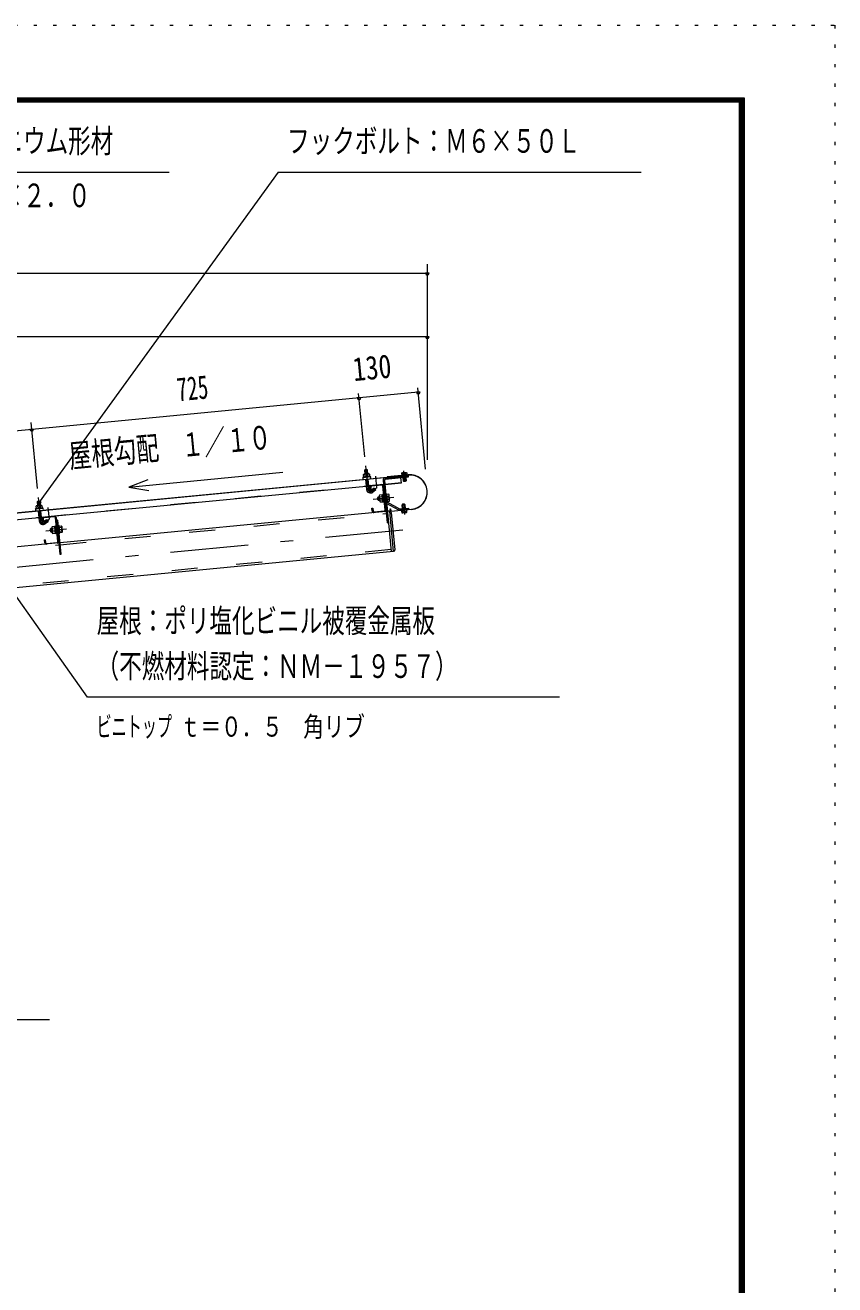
# Model space of a CAD drawing. Units: millimetres, scale not verified. Extents: x -31992 to 32005, y -14700 to 14700.
# Drawn here: x 25759 to 32005, y 4979 to 14700 of the extents above; entities that cross this region are included whole.
import ezdxf
from ezdxf.enums import TextEntityAlignment as Align

# ---------------------------------------------------------------- set-up
doc = ezdxf.new("R2010")
doc.units = ezdxf.units.MM
doc.header["$LTSCALE"] = 50
for name, pattern in [('USER2', [10, 4, -6]), ('USER3', [24, 12, -5, 2, -5]), ('USER4', [3, 0.5, -2.5])]:
    doc.linetypes.add(name, pattern=pattern)
for name, color, linetype, lineweight in [('0-6_2-02BOLD', 7, 'Continuous', 18), ('0-7_2-12HIDDEN', 3, 'USER2', 18), ('0-8_2-22CENTER', 3, 'USER3', 18), ('0-9_2-42THIN', 4, 'Continuous', 18), ('0-A_2-52DIM', 3, 'Continuous', 18), ('0-C_F-F1PAPER', 5, 'Continuous', 18), ('0-D_F-E_J_ADD', 5, 'USER4', 18)]:
    doc.layers.add(name, color=color, linetype=linetype, lineweight=lineweight)
doc.styles.add('ＭＳ ゴシック', font='')
doc.styles.get('ＭＳ ゴシック').set_extended_font_data('MS Gothic')

msp = doc.modelspace()

# ---------------------------------------------------------------- linework, layer by layer
at = {"layer": '0-6_2-02BOLD'}
for p, q in [((23222.18, 10698.56), (28715.24, 11227.48)), ((28657.23, 11220.14), (23222.35, 10696.82)), ((28399.49, 11267.53), (28378.59, 11265.51)), ((28380.85, 11232.98), (28382.57, 11215.13)), ((28385.48, 11193.97), (28392.88, 11117.1)), ((28405.19, 11217.31), (28403.48, 11235.15)), ((28413.79, 11119.12), (28406.38, 11195.98)), ((28531.08, 11186.36), (28583.89, 10637.81)), ((28546.56, 11025.66), (28531.09, 11186.35)), ((28657.55, 11216.81), (28657.05, 11221.87)), ((28674.16, 11230.92), (28673, 11243.09)), ((28674.96, 11218.49), (28674.48, 11223.55)), ((28678.42, 11182.1), (28676.02, 11207.34)), ((28694.29, 11232.83), (28693.12, 11245.02)), ((28695.39, 11225.57), (28695.87, 11220.5)), ((25885.42, 10902.25), (28390.33, 11143.45)), ((28389.1, 11156.39), (28410, 11158.41)), ((28411.24, 11145.47), (28522.73, 11156.2)), ((28512.11, 11149.55), (28429.9, 11141.63)), ((28536.21, 10957.77), (28518.23, 11144.52)), ((28526.09, 11121.36), (28537.23, 11122.43)), ((25873.66, 11024.31), (25852.76, 11022.31)), ((25855.02, 10989.77), (25856.75, 10971.92)), ((25879.37, 10974.1), (25877.65, 10991.95)), ((28483.88, 11059.44), (28486.55, 11031.58)), ((28512.31, 11074.51), (28492.08, 11072.56)), ((28493.35, 11059.49), (28513.56, 11061.43)), ((28516.08, 11035.29), (28495.86, 11033.34)), ((28514.15, 11055.33), (28521.79, 11049.04)), ((28522.46, 11042.07), (28514.82, 11048.36)), ((28524.41, 11021.86), (28517.44, 11021.19)), ((28524.52, 11079.18), (28518.94, 11078.64)), ((28546.81, 11081.33), (28541.24, 11080.8)), ((28642.67, 10958.25), (28548.16, 11008.91)), ((28548.4, 11064.79), (28565.14, 11066.4)), ((28549.85, 11020.71), (28647.96, 10968.13)), ((28567.65, 11040.25), (28550.92, 11038.64)), ((28552.18, 11025.57), (28568.92, 11027.18)), ((23359.6, 10659.04), (25864.51, 10900.24)), ((25859.65, 10950.75), (25867.05, 10873.89)), ((25863.27, 10913.18), (25884.17, 10915.19)), ((25887.95, 10875.9), (25880.56, 10952.77)), ((25986.29, 10906.34), (25904.07, 10898.41)), ((26010.38, 10714.56), (25992.4, 10901.3)), ((28542.85, 10947.16), (26028.17, 10705.03)), ((28437.26, 10948.25), (28434.98, 10971.94)), ((28448.95, 10943.75), (28531.17, 10951.66)), ((28583.12, 10948.93), (28740.6, 10964.1)), ((28740.77, 10962.35), (28583.3, 10947.2)), ((28674.22, 10938.04), (28673.06, 10950.22)), ((28693.18, 10952.13), (28694.33, 10939.96)), ((25958.05, 10816.23), (25960.73, 10788.37)), ((25986.47, 10831.3), (25966.25, 10829.35)), ((25987.74, 10818.22), (25967.52, 10816.28)), ((25970.04, 10790.13), (25990.26, 10792.07)), ((25988.33, 10812.12), (25995.96, 10805.82)), ((25996.64, 10798.85), (25988.99, 10805.15)), ((26011.4, 10879.21), (26000.26, 10878.15)), ((26039.31, 10823.19), (26022.58, 10821.58)), ((26025.1, 10795.43), (26041.83, 10797.04)), ((26017.03, 10703.95), (23502.36, 10461.82)), ((25923.13, 10700.54), (26005.34, 10708.45)), ((25991.62, 10777.98), (25998.59, 10778.65)), ((25998.82, 10776.21), (26004.4, 10776.74))]:
    msp.add_line(p, q, dxfattribs=at)
for points in [[(28421.75, 11218.91), (28422.29, 11213.34), (28366.55, 11207.96), (28366.01, 11213.53)], [(28662.44, 11229.8), (28662.98, 11224.23), (28706.54, 11228.38), (28706, 11233.95)], [(25895.93, 10975.7), (25896.46, 10970.12), (25840.72, 10964.75), (25840.18, 10970.32)], [(28660.81, 10954.68), (28661.34, 10949.1), (28704.9, 10953.26), (28704.36, 10958.83)]]:
    msp.add_lwpolyline(points, close=True, dxfattribs=at)
for points in [[(28371.25, 11214.05), (28369.54, 11231.89), (28372.4, 11233.93), (28411.59, 11237.71), (28414.8, 11236.25), (28416.51, 11218.41)], [(28402.45, 11236.83), (28399.49, 11267.53), (28397.58, 11269.1), (28380.17, 11267.43), (28378.59, 11265.51), (28381.54, 11234.81)], [(28519.93, 11185.29), (28551.24, 10860.06), (28562.39, 10861.14)], [(28534.03, 11155.7), (28662.24, 11168.04), (28658.62, 11205.66)], [(28536.3, 11205.14), (28713.28, 11222.18), (28714.36, 11211.03), (28537.38, 11193.99)], [(28715.07, 11229.22), (28552.37, 11213.55), (28552.54, 11211.81)], [(28665.82, 11244.18), (28662.95, 11242.14), (28664.1, 11229.96)], [(28665.82, 11244.18), (28699.97, 11247.44), (28703.18, 11245.98), (28704.34, 11233.79)], [(28696.93, 11209.35), (28699.32, 11184.09), (28696.17, 11180.28), (28682.23, 11178.95), (28678.42, 11182.1), (28699.32, 11184.09)], [(28424.86, 11135.52), (28427.14, 11111.83), (28421.57, 11111.29), (28419.28, 11134.98)], [(28428.26, 11112.52), (28450.48, 11128.37), (28462.67, 11111.27), (28440.45, 11095.42)], [(25845.43, 10970.84), (25843.71, 10988.68), (25846.58, 10990.72), (25885.76, 10994.5), (25888.97, 10993.04), (25890.68, 10975.19)], [(25876.62, 10993.61), (25873.66, 11024.31), (25871.75, 11025.89), (25854.34, 11024.22), (25852.76, 11022.31), (25855.72, 10991.6)], [(28493.52, 11032.25), (28486.55, 11031.58), (28480.83, 11036.29), (28479.14, 11053.72), (28483.88, 11059.44), (28490.84, 11060.12)], [(28492.08, 11072.56), (28490.06, 11068.13), (28494.29, 11024.23), (28497.12, 11020.26), (28517.34, 11022.21)], [(28517.44, 11021.19), (28512.21, 11075.53), (28519.18, 11076.21)], [(28518.94, 11078.64), (28524.65, 11019.42), (28530.22, 11019.96)], [(28546.81, 11081.33), (28552.51, 11022.11), (28546.94, 11021.57)], [(28568.92, 11027.18), (28570.94, 11031.62), (28566.71, 11075.51), (28563.88, 11079.48), (28547.14, 11077.87)], [(28688.92, 11000.95), (28685.1, 11004.1), (28671.17, 11002.77), (28668.02, 10998.96)], [(28670.85, 10969.15), (28668.02, 10998.96), (28688.92, 11000.95), (28691.77, 10971.16)], [(28571.42, 10949.91), (28582.88, 10940.47), (28610.76, 10650.95), (28601.31, 10639.49), (23277.24, 10126.85)], [(25899.03, 10892.31), (25901.32, 10868.62), (25895.74, 10868.08), (25893.46, 10891.77)], [(25997.98, 10901.83), (26025.42, 10616.86), (26036.57, 10617.93), (26011.41, 10879.22)], [(28434.98, 10971.94), (28440.56, 10972.47), (28442.84, 10948.78)], [(28601.31, 10639.49), (28571.42, 10949.91), (28554, 10948.23)], [(28577.56, 10951.92), (28576.06, 10967.6), (28577.8, 10967.76), (28579.31, 10952.08)], [(28651.94, 10967.33), (28716.13, 10973.51), (28717.21, 10962.35), (28653.01, 10956.18)], [(28663, 10949.26), (28664.16, 10937.08), (28667.39, 10935.61), (28701.52, 10938.87), (28704.4, 10940.92), (28703.24, 10953.1)], [(25902.43, 10869.31), (25924.65, 10885.15), (25936.84, 10868.06), (25914.62, 10852.21)], [(25965.01, 10816.9), (25958.05, 10816.23), (25953.32, 10810.51), (25955, 10793.08), (25960.73, 10788.37), (25967.69, 10789.04)], [(25966.25, 10829.35), (25964.24, 10824.91), (25968.46, 10781.02), (25971.3, 10777.05), (25991.51, 10779)], [(25993.35, 10832.99), (25986.38, 10832.32), (25991.62, 10777.98)], [(25998.82, 10776.21), (25993.11, 10835.43), (25998.69, 10835.97)], [(26021.12, 10778.35), (26026.69, 10778.89), (26020.99, 10838.12), (26015.41, 10837.58)], [(26021.32, 10834.65), (26038.05, 10836.27), (26040.88, 10832.3), (26045.11, 10788.4), (26043.09, 10783.97), (26026.36, 10782.35)], [(25911.44, 10705.03), (25909.15, 10728.72), (25914.74, 10729.26), (25917.01, 10705.57)]]:
    msp.add_lwpolyline(points, dxfattribs=at)
for centre, radius, start, end in [((28370.7, 11201.33), 7, 95.49939, 275.49939), ((28375.99, 11224.17), 10.06, 61.11575, 121.11575), ((28395.6, 11198.38), 37.62, 77.91205, 113.08797), ((28409.93, 11227.44), 10.06, 69.88426, 129.88426), ((28419.48, 11206.03), 7, 275.5002, 95.5002), ((28538.04, 11187.02), 18.2, 95.50003, 185.50002), ((28538.04, 11187.02), 7, 95.50003, 185.50002), ((28668.58, 11236.3), 8.11, 56.9164, 95.44783), ((28685.72, 11216.16), 29.79, 75.61871, 115.27916), ((28698.75, 11239.18), 8.11, 95.44783, 133.99406), ((28727.92, 11095.78), 134.05, 275.50003, 95.50003), ((28727.92, 11095.78), 132.3, 275.50003, 95.50003), ((28422.93, 11119.99), 30.18, 185.5, 305.5), ((28422.93, 11119.99), 9.19, 185.5, 305.5), ((28430.43, 11136.05), 11.2, 95.49878, 185.49857), ((28430.43, 11136.05), 5.6, 95.49878, 185.4908), ((28512.65, 11143.98), 11.2, 5.5027, 95.5027), ((28512.65, 11143.98), 5.6, 5.5027, 95.5027), ((25850.17, 10980.96), 10.06, 61.11575, 121.11575), ((25869.77, 10955.17), 37.62, 77.91205, 113.08797), ((25884.11, 10984.23), 10.06, 69.88426, 129.88426), ((28500.31, 11066.76), 10.07, 185.50095, 226.22777), ((28528.62, 11049.69), 36.61, 164.47554, 206.52635), ((28504.08, 11027.53), 10.07, 144.77412, 185.50095), ((28552.83, 11026.27), 6.3, 226.24097, 241.79402), ((28556.91, 11072.21), 10.07, 324.77412, 5.50095), ((28532.39, 11050.06), 36.61, 344.47554, 26.52635), ((28560.69, 11032.98), 10.07, 5.50095, 46.22777), ((25844.88, 10958.12), 7, 95.49939, 275.49939), ((25893.65, 10962.82), 7, 275.5002, 95.5002), ((25904.61, 10892.84), 11.2, 95.49878, 185.49857), ((25904.61, 10892.84), 5.6, 95.49878, 185.4908), ((25986.83, 10900.77), 11.2, 5.5027, 95.5027), ((25986.83, 10900.77), 5.6, 5.5027, 95.5027), ((28448.41, 10949.32), 11.2, 185.49792, 275.50047), ((28448.41, 10949.32), 5.6, 185.4908, 275.50047), ((28530.64, 10957.23), 5.6, 275.51155, 5.5027), ((28530.64, 10957.23), 11.2, 275.51155, 5.5027), ((28582.79, 10952.42), 5.25, 185.50003, 275.50003), ((28582.79, 10952.42), 3.5, 185.50003, 275.50003), ((28651.27, 10974.3), 18.2, 241.8121, 275.50003), ((28651.27, 10974.3), 7, 241.81552, 275.50003), ((28668.6, 10943.87), 8.11, 275.44783, 313.99406), ((28681.62, 10966.89), 29.79, 255.61871, 295.27916), ((28698.76, 10946.75), 8.11, 236.9164, 275.44783), ((25897.1, 10876.78), 30.18, 185.5, 305.5), ((25897.1, 10876.78), 9.19, 185.5, 305.5), ((25974.48, 10823.55), 10.07, 185.50095, 226.22777), ((26002.79, 10806.48), 36.61, 164.47554, 206.52635), ((26031.09, 10829), 10.07, 324.77412, 5.50095), ((26006.56, 10806.84), 36.61, 344.47554, 26.52635), ((26034.87, 10789.77), 10.07, 5.50095, 46.22777), ((25922.59, 10706.11), 11.2, 185.49792, 275.50047), ((25922.59, 10706.11), 5.6, 185.4908, 275.50047), ((25978.25, 10784.32), 10.07, 144.77412, 185.50095), ((26004.81, 10714.02), 5.6, 275.51155, 5.5027), ((26004.81, 10714.02), 11.2, 275.51155, 5.5027)]:
    msp.add_arc(centre, radius, start, end, dxfattribs=at)
at = {"layer": '0-7_2-12HIDDEN'}
for p, q in [((25885.26, 10903.99), (28390.16, 11145.19)), ((28411.08, 11147.2), (28522.57, 11157.93)), ((28533.87, 11157.44), (28662.07, 11169.78)), ((23359.44, 10660.79), (25864.34, 10901.98)), ((26029.59, 10690.39), (28544.26, 10932.53)), ((28582.48, 10652.44), (23275.82, 10141.48)), ((23503.77, 10447.18), (26018.44, 10689.32))]:
    msp.add_line(p, q, dxfattribs=at)
at = {"layer": '0-8_2-22CENTER'}
for p, q in [((28385.96, 11298.43), (28403.33, 11118.11)), ((28472.69, 11128.17), (28463.77, 11220.84)), ((28689.62, 11175.79), (28681.47, 11260.43)), ((28434.35, 11103.97), (28467.83, 11127.84)), ((25860.14, 11055.22), (25877.5, 10874.89)), ((28445.15, 11041.64), (28603.66, 11056.92)), ((28677.72, 11007.27), (28685.87, 10922.63)), ((25946.86, 10884.96), (25937.94, 10977.63)), ((28673.46, 10803.08), (23262.29, 10282.06)), ((25908.53, 10860.76), (25942.01, 10884.63)), ((25919.32, 10798.43), (26077.84, 10813.71))]:
    msp.add_line(p, q, dxfattribs=at)
for centre in [(28422.93, 11119.99), (25897.1, 10876.78)]:
    msp.add_arc(centre, 19.69, 185.5, 305.5, dxfattribs=at)
at = {"layer": '0-9_2-42THIN'}
for p, q in [((28383.28, 11234.98), (28380.16, 11267.43)), ((28397.58, 11269.1), (28400.7, 11236.66)), ((28408.25, 11158.23), (28404.64, 11195.81)), ((28677.25, 11223.82), (28677.74, 11218.76)), ((28678.8, 11207.61), (28681.48, 11179.58)), ((28693.07, 11220.23), (28692.59, 11225.3)), ((28696.8, 11181.04), (28694.13, 11209.08)), ((28410.63, 11151.9), (28408.26, 11158.23)), ((25857.46, 10991.77), (25854.34, 11024.21)), ((25871.75, 11025.89), (25874.88, 10993.45)), ((28491.18, 11056.64), (28480.72, 11055.63)), ((28482.73, 11034.73), (28493.18, 11035.74)), ((28673.65, 10969.42), (28670.54, 11002.01)), ((28685.87, 11003.48), (28688.97, 10970.9)), ((25965.34, 10813.42), (25954.89, 10812.41)), ((25956.91, 10791.51), (25967.36, 10792.52))]:
    msp.add_line(p, q, dxfattribs=at)
for points in [[(28387.22, 11194.14), (28390.84, 11156.56), (28389.72, 11149.89)], [(25861.4, 10950.92), (25865.01, 10913.35), (25863.89, 10906.68)], [(25884.79, 10908.69), (25882.43, 10915.02), (25878.81, 10952.6)]]:
    msp.add_lwpolyline(points, dxfattribs=at)
at = {"layer": '0-A_2-52DIM'}
for p, q in [((27710.37, 13565.9), (25868.36, 11017.86)), ((27710.37, 13565.9), (30510.36, 13565.9)), ((28861.86, 12855.45), (28861.86, 11345.24)), ((14798.87, 12785.45), (28861.86, 12785.45)), ((28875.86, 12785.45), (28847.86, 12785.45)), ((28861.86, 12295.45), (14798.87, 12295.45)), ((28875.86, 12295.45), (28847.86, 12295.45)), ((28791.75, 11867.92), (23283.73, 11337.56)), ((28805.75, 11867.92), (28777.75, 11867.92)), ((28849.05, 11272.78), (28788.54, 11901.27)), ((28349.36, 11823.97), (28321.36, 11823.97)), ((28379.25, 11368.11), (28332.15, 11857.32)), ((25823.54, 11580.76), (25795.54, 11580.76)), ((25853.43, 11124.9), (25804.51, 11633.02)), ((26557.82, 11135.89), (26713.16, 11109.89)), ((25882.36, 11017.86), (25854.36, 11017.86))]:
    msp.add_line(p, q, dxfattribs=at)
for points in [[(23744.78, 10586.06), (24280.37, 13565.9), (26870.37, 13565.9)], [(26705.34, 11191.05), (26557.82, 11135.89), (27747.23, 11250.42)], [(29880.36, 9512.9), (26240.36, 9512.9), (25277.97, 10872.44)], [(21314.33, 8133), (23145.73, 7026.09), (25945.73, 7026.09)]]:
    msp.add_lwpolyline(points, dxfattribs=at)
for centre in [(28861.86, 12785.45), (28861.86, 12295.45), (28791.75, 11867.92), (28335.36, 11823.97), (25809.54, 11580.76), (25868.36, 11017.86)]:
    msp.add_arc(centre, 14, 180, 0, dxfattribs=at)
at = {"layer": '0-C_F-F1PAPER'}
for points in [[(31305.49, -14000), (-8874.51, -14000), (-8874.51, 14140), (31305.49, 14140)], [(31301.98, -13996.5), (31301.98, 14136.5), (-8871.01, 14136.5), (-8871.01, -13996.5)], [(31298.49, -13993), (31298.49, 14133), (-8867.51, 14133), (-8867.51, -13993)], [(31294.99, -13989.5), (-8864.01, -13989.5), (-8864.01, 14129.5), (31294.99, 14129.5)], [(31291.49, -13986), (31291.49, 14126), (-8860.51, 14126), (-8860.51, -13986)], [(31287.99, -13982.5), (-8857.01, -13982.5), (-8857.01, 14122.5), (31287.99, 14122.5)], [(31284.48, -13979), (31284.48, 14119), (-8853.51, 14119), (-8853.51, -13979)], [(31280.99, -13975.5), (-8850.01, -13975.5), (-8850.01, 14115.5), (31280.99, 14115.5)], [(31277.49, -13972), (-8846.51, -13972), (-8846.51, 14112), (31277.49, 14112)], [(31273.99, -13968.5), (-8843.01, -13968.5), (-8843.01, 14108.5), (31273.99, 14108.5)], [(31270.49, -13965), (31270.49, 14105), (-8839.51, 14105), (-8839.51, -13965)]]:
    msp.add_lwpolyline(points, close=True, dxfattribs=at)
at = {"layer": '0-D_F-E_J_ADD'}
msp.add_lwpolyline([(32005.49, -14700), (-9574.51, -14700), (-9574.51, 14700), (32005.49, 14700)], close=True, dxfattribs=at)

# ---------------------------------------------------------------- texts
at = {"layer": '0-A_2-52DIM', "color": 7, "style": 'ＭＳ ゴシック'}
for s, height, width, p in [('側化粧：アルミニウム形材', 182.3, 0.7, (24350.38, 13660.78)), ('フックボルト：Ｍ６×５０Ｌ', 182.3, 0.7, (27780.37, 13660.78)), ('\u3000－７７×４０×２．０', 182.3, 0.7, (24350.38, 13240.77)), ('屋根：ポリ塩化ビニル被覆金属板', 182.3, 0.7, (26310.36, 9957.77)), ('（不燃材料認定：ＮＭ－１９５７）', 182.3, 0.7, (26310.36, 9607.78)), ('ビニトップ ', 155, 0.55, (26310.36, 9162.9)), ('ｔ＝０．５\u3000角リブ', 155, 0.75, (26953.35, 9162.9))]:
    msp.add_text(s, height=height, dxfattribs=dict(at, width=width)).set_placement(p, align=Align.BOTTOM_LEFT)
for s, width, p in [('130', 0.8, (28300.95, 11898.39)), ('725', 0.65, (26943.22, 11742.67)), ('屋根勾配\u3000１／１０', 0.7, (26110.27, 11228.72))]:
    msp.add_text(s, height=182.3, rotation=5.5, dxfattribs=dict(at, width=width)).set_placement(p, align=Align.BOTTOM_LEFT)

doc.saveas('drawing.dxf')
